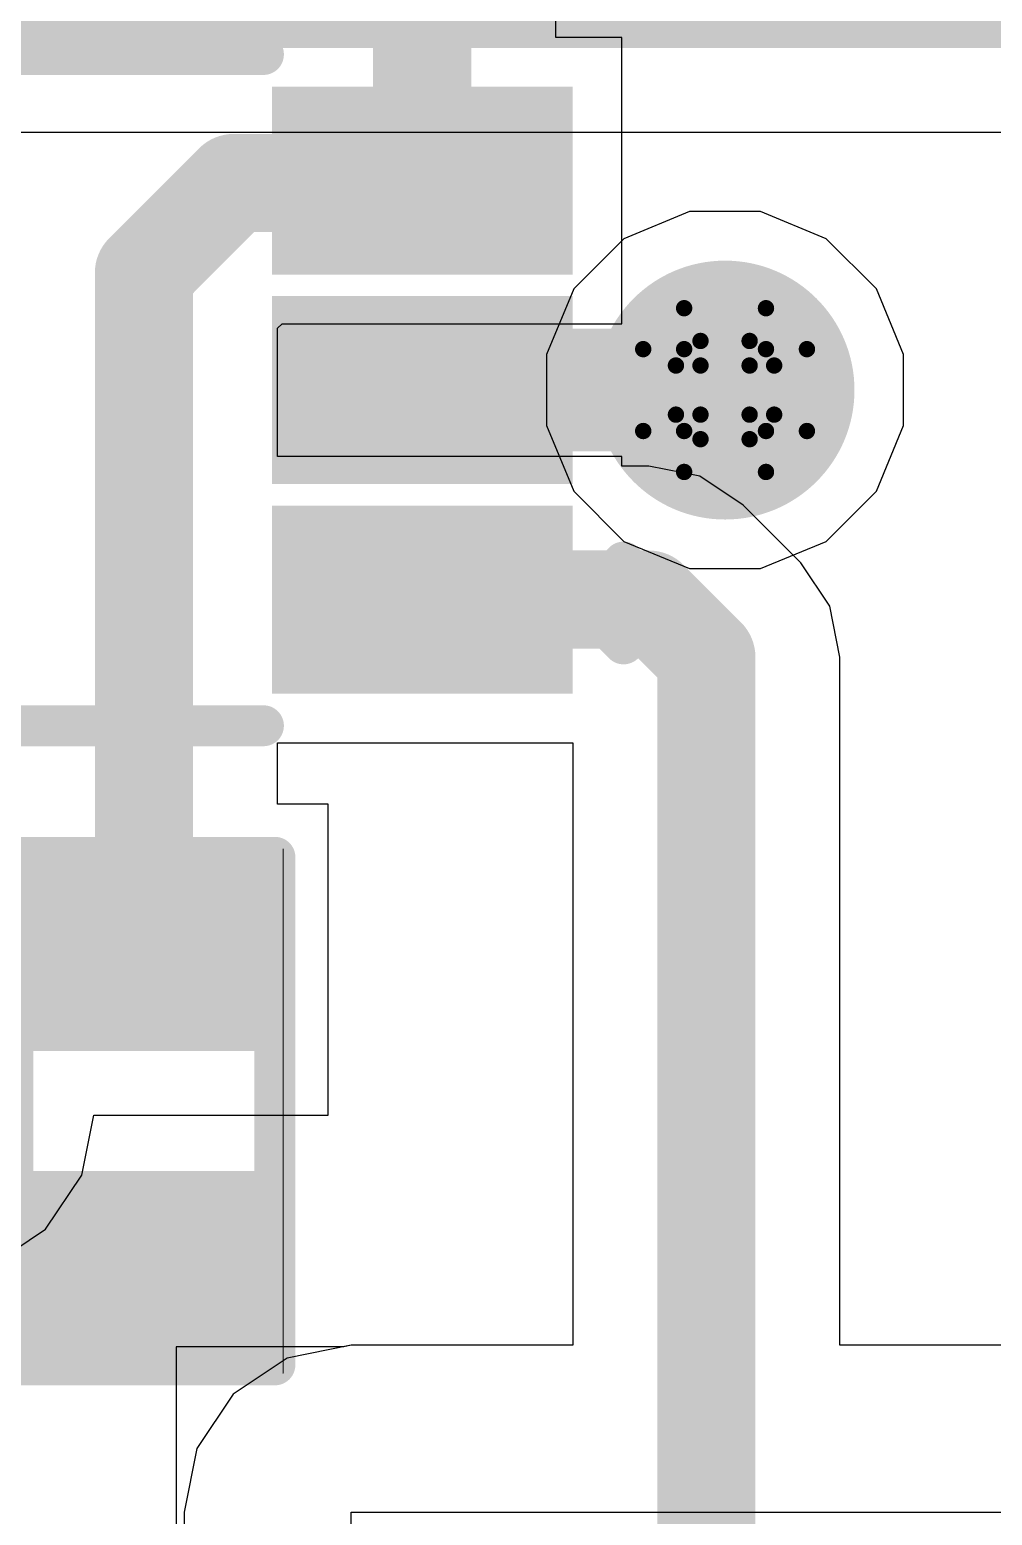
# Model space of a CAD drawing. Header units: inches. Extents: x -3 to 5259, y -3 to 5282.
# Drawn here: x 89.315 to 92.302, y 23.898 to 28.507 of the extents above; entities that cross this region are included whole.
import ezdxf

# ---------------------------------------------------------------- set-up
doc = ezdxf.new("R2010")
doc.units = ezdxf.units.IN
for name, color, linetype in [('Bottom Layer', 5, 'Continuous'), ('Bottom Solder', 6, 'Continuous'), ('Drill Drawing', 1, 'Continuous'), ('Layer 1', 16, 'Continuous'), ('Layer 2', 76, 'Continuous'), ('Top Layer', 1, 'Continuous'), ('Top Overlay', 2, 'Continuous'), ('Top Paste', 8, 'Continuous'), ('Top Solder', 216, 'Continuous'), ('Via Holes', 16, 'Continuous')]:
    doc.layers.add(name, color=color, linetype=linetype)

# ---------------------------------------------------------------- blocks, each defined once
blk = doc.blocks.new('SC_70_5_14')
at = {"layer": 'Top Layer'}
for points in [[(-1.315, 0.84), (-0.585, 0.84), (-0.585, 0.46), (-1.315, 0.46)], [(0.585, 0.84), (1.315, 0.84), (1.315, 0.46), (0.585, 0.46)], [(-1.315, 0.19), (-0.585, 0.19), (-0.585, -0.19), (-1.315, -0.19)], [(-1.315, -0.46), (-0.585, -0.46), (-0.585, -0.84), (-1.315, -0.84)], [(0.585, -0.46), (1.315, -0.46), (1.315, -0.84), (0.585, -0.84)]]:
    blk.add_hatch(color=1, dxfattribs=at).paths.add_polyline_path(points)
at = {"layer": 'Top Paste'}
for points in [[(-1.315, 0.84), (-0.585, 0.84), (-0.585, 0.46), (-1.315, 0.46)], [(0.585, 0.84), (1.315, 0.84), (1.315, 0.46), (0.585, 0.46)], [(-1.315, 0.19), (-0.585, 0.19), (-0.585, -0.19), (-1.315, -0.19)], [(-1.315, -0.46), (-0.585, -0.46), (-0.585, -0.84), (-1.315, -0.84)], [(0.585, -0.46), (1.315, -0.46), (1.315, -0.84), (0.585, -0.84)]]:
    blk.add_hatch(color=8, dxfattribs=at).paths.add_polyline_path(points)
at = {"layer": 'Top Solder'}
for points in [[(-1.4166, 0.9416), (-0.4834, 0.9416), (-0.4834, 0.3584), (-1.4166, 0.3584)], [(0.4834, 0.9416), (1.4166, 0.9416), (1.4166, 0.3584), (0.4834, 0.3584)], [(-1.4166, 0.2916), (-0.4834, 0.2916), (-0.4834, -0.2916), (-1.4166, -0.2916)], [(-1.4166, -0.3584), (-0.4834, -0.3584), (-0.4834, -0.9416), (-1.4166, -0.9416)], [(0.4834, -0.3584), (1.4166, -0.3584), (1.4166, -0.9416), (0.4834, -0.9416)]]:
    blk.add_hatch(color=216, dxfattribs=at).paths.add_polyline_path(points)
at = {"layer": 'Top Overlay'}
for points in [[(0.4572, 1.0414, 0.127, 0.127, 0), (-0.4572, 1.0414, 0.127, 0.127, 0)], [(-1.5748, 0.7874, 0.127, 0.127, 0), (-1.5748, 0.5334, 0.127, 0.127, 0)], [(-1.4478, 0.6604, 0.127, 0.127, 0), (-1.5748, 0.7874, 0.127, 0.127, 0)], [(-1.4478, 0.6604, 0.127, 0.127, 0), (-1.5748, 0.5334, 0.127, 0.127, 0)], [(0.4572, -1.0414, 0.127, 0.127, 0), (-0.4572, -1.0414, 0.127, 0.127, 0)]]:
    blk.add_lwpolyline(points, format="xyseb", dxfattribs=at)
for points in [[(-0.4889, 1.0414, 0.0635, 0.0635, 1), (-0.4254, 1.0414, 0.0635, 0.0635, 1)], [(0.4254, 1.0414, 0.0635, 0.0635, 1), (0.4889, 1.0414, 0.0635, 0.0635, 1)], [(-1.6065, 0.7874, 0.0635, 0.0635, 1), (-1.5431, 0.7874, 0.0635, 0.0635, 1)], [(-1.6065, 0.7874, 0.0635, 0.0635, 1), (-1.5431, 0.7874, 0.0635, 0.0635, 1)], [(-1.4795, 0.6604, 0.0635, 0.0635, 1), (-1.4161, 0.6604, 0.0635, 0.0635, 1)], [(-1.4795, 0.6604, 0.0635, 0.0635, 1), (-1.4161, 0.6604, 0.0635, 0.0635, 1)], [(-1.6065, 0.5334, 0.0635, 0.0635, 1), (-1.5431, 0.5334, 0.0635, 0.0635, 1)], [(-1.6065, 0.5334, 0.0635, 0.0635, 1), (-1.5431, 0.5334, 0.0635, 0.0635, 1)], [(-0.4889, -1.0414, 0.0635, 0.0635, 1), (-0.4254, -1.0414, 0.0635, 0.0635, 1)], [(0.4254, -1.0414, 0.0635, 0.0635, 1), (0.4889, -1.0414, 0.0635, 0.0635, 1)]]:
    blk.add_lwpolyline(points, format="xyseb", close=True, dxfattribs=at)
blk = doc.blocks.new('R___0402_52')
at = {"layer": 'Top Layer'}
for points in [[(-0.6985, -0.3175), (-0.6985, 0.3175), (-0.2413, 0.3175), (-0.2413, -0.3175)], [(0.2413, -0.3175), (0.2413, 0.3175), (0.6985, 0.3175), (0.6985, -0.3175)]]:
    blk.add_hatch(color=1, dxfattribs=at).paths.add_polyline_path(points)
at = {"layer": 'Top Paste'}
for points in [[(-0.6985, -0.3175), (-0.6985, 0.3175), (-0.2413, 0.3175), (-0.2413, -0.3175)], [(0.2413, -0.3175), (0.2413, 0.3175), (0.6985, 0.3175), (0.6985, -0.3175)]]:
    blk.add_hatch(color=8, dxfattribs=at).paths.add_polyline_path(points)
at = {"layer": 'Top Solder'}
for points in [[(-0.7535, -0.3725), (-0.7535, 0.3725), (-0.1863, 0.3725), (-0.1863, -0.3725)], [(0.1863, -0.3725), (0.1863, 0.3725), (0.7535, 0.3725), (0.7535, -0.3725)]]:
    blk.add_hatch(color=216, dxfattribs=at).paths.add_polyline_path(points)
at = {"layer": 'Top Overlay'}
for points in [[(-0.7874, 0.4064, 0.127, 0.127, 0), (0.7874, 0.4064, 0.127, 0.127, 0)], [(-0.7874, 0.4064, 0.127, 0.127, 0), (-0.7874, -0.4064, 0.127, 0.127, 0)], [(0.7874, 0.4064, 0.127, 0.127, 0), (0.7874, -0.4064, 0.127, 0.127, 0)], [(-0.7874, -0.4064, 0.127, 0.127, 0), (0.7874, -0.4064, 0.127, 0.127, 0)], [(-0.8128, -0.4318, 0.00323, 0.00323, 0), (0.8128, -0.4318, 0.00323, 0.00323, 0)]]:
    blk.add_lwpolyline(points, format="xyseb", dxfattribs=at)
for points in [[(-0.8191, 0.4064, 0.0635, 0.0635, 1), (-0.7556, 0.4064, 0.0635, 0.0635, 1)], [(-0.8191, 0.4064, 0.0635, 0.0635, 1), (-0.7556, 0.4064, 0.0635, 0.0635, 1)], [(0.7556, 0.4064, 0.0635, 0.0635, 1), (0.8191, 0.4064, 0.0635, 0.0635, 1)], [(0.7556, 0.4064, 0.0635, 0.0635, 1), (0.8191, 0.4064, 0.0635, 0.0635, 1)], [(-0.8191, -0.4064, 0.0635, 0.0635, 1), (-0.7556, -0.4064, 0.0635, 0.0635, 1)], [(-0.8191, -0.4064, 0.0635, 0.0635, 1), (-0.7556, -0.4064, 0.0635, 0.0635, 1)], [(0.7556, -0.4064, 0.0635, 0.0635, 1), (0.8191, -0.4064, 0.0635, 0.0635, 1)], [(0.7556, -0.4064, 0.0635, 0.0635, 1), (0.8191, -0.4064, 0.0635, 0.0635, 1)], [(-0.8136, -0.4318, 0.00161, 0.00161, 1), (-0.812, -0.4318, 0.00161, 0.00161, 1)], [(0.812, -0.4318, 0.00161, 0.00161, 1), (0.8136, -0.4318, 0.00161, 0.00161, 1)]]:
    blk.add_lwpolyline(points, format="xyseb", close=True, dxfattribs=at)

msp = doc.modelspace()

# ---------------------------------------------------------------- hatches: boundary and pattern name
at = {"layer": 'Bottom Layer'}
h = msp.add_hatch(color=5, dxfattribs=at)
edge = h.paths.add_edge_path()
edge.add_arc((91.4727, 27.3893), 0.3, 0, 360)
at = {"layer": 'Bottom Solder'}
h = msp.add_hatch(color=6, dxfattribs=at)
edge = h.paths.add_edge_path()
edge.add_arc((91.4727, 27.3893), 0.4016, 0, 360)
at = {"layer": 'Layer 1'}
h = msp.add_hatch(color=16, dxfattribs=at)
edge = h.paths.add_edge_path()
edge.add_arc((91.4727, 27.3893), 0.3, 0, 360)
at = {"layer": 'Layer 2'}
h = msp.add_hatch(color=76, dxfattribs=at)
edge = h.paths.add_edge_path()
edge.add_arc((91.4727, 27.3893), 0.3, 0, 360)
at = {"layer": 'Top Layer'}
h = msp.add_hatch(color=1, dxfattribs=at)
edge = h.paths.add_edge_path()
edge.add_arc((91.4727, 27.3893), 0.3, 0, 360)
msp.add_hatch(color=1, dxfattribs=at).paths.add_polyline_path([(86.3303, 24.4538), (89.987, 24.4538), (89.987, 24.911), (86.3303, 24.911)])
at = {"layer": 'Top Solder'}
h = msp.add_hatch(color=216, dxfattribs=at)
edge = h.paths.add_edge_path()
edge.add_arc((91.4727, 27.3893), 0.4016, 0, 360)
at = {"layer": 'Via Holes'}
h = msp.add_hatch(color=7, dxfattribs=at)
edge = h.paths.add_edge_path()
edge.add_arc((91.4727, 27.3893), 0.15, 0, 360)

# ---------------------------------------------------------------- linework, layer by layer
at = {"layer": 'Drill Drawing'}
for points in [[(91.3457, 27.5163, 0.0508, 0.0508, 0), (91.3457, 27.6433, 0.0508, 0.0508, 0)], [(91.3457, 27.6433, 0.0508, 0.0508, 0), (91.5997, 27.6433, 0.0508, 0.0508, 0)], [(91.5997, 27.5163, 0.0508, 0.0508, 0), (91.5997, 27.6433, 0.0508, 0.0508, 0)], [(91.3965, 27.4655, 0.0508, 0.0508, 0), (91.3965, 27.5417, 0.0508, 0.0508, 0)], [(91.3965, 27.5417, 0.0508, 0.0508, 0), (91.5489, 27.5417, 0.0508, 0.0508, 0)], [(91.5489, 27.4655, 0.0508, 0.0508, 0), (91.5489, 27.5417, 0.0508, 0.0508, 0)], [(91.2187, 27.2623, 0.0508, 0.0508, 0), (91.2187, 27.5163, 0.0508, 0.0508, 0)], [(91.2187, 27.5163, 0.0508, 0.0508, 0), (91.3457, 27.5163, 0.0508, 0.0508, 0)], [(91.5997, 27.5163, 0.0508, 0.0508, 0), (91.7267, 27.5163, 0.0508, 0.0508, 0)], [(91.7267, 27.2623, 0.0508, 0.0508, 0), (91.7267, 27.5163, 0.0508, 0.0508, 0)], [(91.3203, 27.3131, 0.0508, 0.0508, 0), (91.3203, 27.4655, 0.0508, 0.0508, 0)], [(91.3203, 27.4655, 0.0508, 0.0508, 0), (91.3965, 27.4655, 0.0508, 0.0508, 0)], [(91.5489, 27.4655, 0.0508, 0.0508, 0), (91.6251, 27.4655, 0.0508, 0.0508, 0)], [(91.6251, 27.3131, 0.0508, 0.0508, 0), (91.6251, 27.4655, 0.0508, 0.0508, 0)], [(91.3203, 27.3131, 0.0508, 0.0508, 0), (91.3965, 27.3131, 0.0508, 0.0508, 0)], [(91.3965, 27.2369, 0.0508, 0.0508, 0), (91.3965, 27.3131, 0.0508, 0.0508, 0)], [(91.5489, 27.3131, 0.0508, 0.0508, 0), (91.6251, 27.3131, 0.0508, 0.0508, 0)], [(91.5489, 27.2369, 0.0508, 0.0508, 0), (91.5489, 27.3131, 0.0508, 0.0508, 0)], [(91.2187, 27.2623, 0.0508, 0.0508, 0), (91.3457, 27.2623, 0.0508, 0.0508, 0)], [(91.3457, 27.1353, 0.0508, 0.0508, 0), (91.3457, 27.2623, 0.0508, 0.0508, 0)], [(91.5997, 27.2623, 0.0508, 0.0508, 0), (91.7267, 27.2623, 0.0508, 0.0508, 0)], [(91.5997, 27.1353, 0.0508, 0.0508, 0), (91.5997, 27.2623, 0.0508, 0.0508, 0)], [(91.3965, 27.2369, 0.0508, 0.0508, 0), (91.5489, 27.2369, 0.0508, 0.0508, 0)], [(91.3457, 27.1353, 0.0508, 0.0508, 0), (91.5997, 27.1353, 0.0508, 0.0508, 0)]]:
    msp.add_lwpolyline(points, format="xyseb", dxfattribs=at)
for points in [[(91.333, 27.6433, 0.0254, 0.0254, 1), (91.3584, 27.6433, 0.0254, 0.0254, 1)], [(91.333, 27.6433, 0.0254, 0.0254, 1), (91.3584, 27.6433, 0.0254, 0.0254, 1)], [(91.587, 27.6433, 0.0254, 0.0254, 1), (91.6124, 27.6433, 0.0254, 0.0254, 1)], [(91.587, 27.6433, 0.0254, 0.0254, 1), (91.6124, 27.6433, 0.0254, 0.0254, 1)], [(91.3838, 27.5417, 0.0254, 0.0254, 1), (91.4092, 27.5417, 0.0254, 0.0254, 1)], [(91.3838, 27.5417, 0.0254, 0.0254, 1), (91.4092, 27.5417, 0.0254, 0.0254, 1)], [(91.5362, 27.5417, 0.0254, 0.0254, 1), (91.5616, 27.5417, 0.0254, 0.0254, 1)], [(91.5362, 27.5417, 0.0254, 0.0254, 1), (91.5616, 27.5417, 0.0254, 0.0254, 1)], [(91.206, 27.5163, 0.0254, 0.0254, 1), (91.2314, 27.5163, 0.0254, 0.0254, 1)], [(91.206, 27.5163, 0.0254, 0.0254, 1), (91.2314, 27.5163, 0.0254, 0.0254, 1)], [(91.333, 27.5163, 0.0254, 0.0254, 1), (91.3584, 27.5163, 0.0254, 0.0254, 1)], [(91.333, 27.5163, 0.0254, 0.0254, 1), (91.3584, 27.5163, 0.0254, 0.0254, 1)], [(91.587, 27.5163, 0.0254, 0.0254, 1), (91.6124, 27.5163, 0.0254, 0.0254, 1)], [(91.587, 27.5163, 0.0254, 0.0254, 1), (91.6124, 27.5163, 0.0254, 0.0254, 1)], [(91.714, 27.5163, 0.0254, 0.0254, 1), (91.7394, 27.5163, 0.0254, 0.0254, 1)], [(91.714, 27.5163, 0.0254, 0.0254, 1), (91.7394, 27.5163, 0.0254, 0.0254, 1)], [(91.3076, 27.4655, 0.0254, 0.0254, 1), (91.333, 27.4655, 0.0254, 0.0254, 1)], [(91.3076, 27.4655, 0.0254, 0.0254, 1), (91.333, 27.4655, 0.0254, 0.0254, 1)], [(91.3838, 27.4655, 0.0254, 0.0254, 1), (91.4092, 27.4655, 0.0254, 0.0254, 1)], [(91.3838, 27.4655, 0.0254, 0.0254, 1), (91.4092, 27.4655, 0.0254, 0.0254, 1)], [(91.5362, 27.4655, 0.0254, 0.0254, 1), (91.5616, 27.4655, 0.0254, 0.0254, 1)], [(91.5362, 27.4655, 0.0254, 0.0254, 1), (91.5616, 27.4655, 0.0254, 0.0254, 1)], [(91.6124, 27.4655, 0.0254, 0.0254, 1), (91.6378, 27.4655, 0.0254, 0.0254, 1)], [(91.6124, 27.4655, 0.0254, 0.0254, 1), (91.6378, 27.4655, 0.0254, 0.0254, 1)], [(91.3076, 27.3131, 0.0254, 0.0254, 1), (91.333, 27.3131, 0.0254, 0.0254, 1)], [(91.3076, 27.3131, 0.0254, 0.0254, 1), (91.333, 27.3131, 0.0254, 0.0254, 1)], [(91.3838, 27.3131, 0.0254, 0.0254, 1), (91.4092, 27.3131, 0.0254, 0.0254, 1)], [(91.3838, 27.3131, 0.0254, 0.0254, 1), (91.4092, 27.3131, 0.0254, 0.0254, 1)], [(91.5362, 27.3131, 0.0254, 0.0254, 1), (91.5616, 27.3131, 0.0254, 0.0254, 1)], [(91.5362, 27.3131, 0.0254, 0.0254, 1), (91.5616, 27.3131, 0.0254, 0.0254, 1)], [(91.6124, 27.3131, 0.0254, 0.0254, 1), (91.6378, 27.3131, 0.0254, 0.0254, 1)], [(91.6124, 27.3131, 0.0254, 0.0254, 1), (91.6378, 27.3131, 0.0254, 0.0254, 1)], [(91.206, 27.2623, 0.0254, 0.0254, 1), (91.2314, 27.2623, 0.0254, 0.0254, 1)], [(91.206, 27.2623, 0.0254, 0.0254, 1), (91.2314, 27.2623, 0.0254, 0.0254, 1)], [(91.333, 27.2623, 0.0254, 0.0254, 1), (91.3584, 27.2623, 0.0254, 0.0254, 1)], [(91.333, 27.2623, 0.0254, 0.0254, 1), (91.3584, 27.2623, 0.0254, 0.0254, 1)], [(91.587, 27.2623, 0.0254, 0.0254, 1), (91.6124, 27.2623, 0.0254, 0.0254, 1)], [(91.587, 27.2623, 0.0254, 0.0254, 1), (91.6124, 27.2623, 0.0254, 0.0254, 1)], [(91.714, 27.2623, 0.0254, 0.0254, 1), (91.7394, 27.2623, 0.0254, 0.0254, 1)], [(91.714, 27.2623, 0.0254, 0.0254, 1), (91.7394, 27.2623, 0.0254, 0.0254, 1)], [(91.3838, 27.2369, 0.0254, 0.0254, 1), (91.4092, 27.2369, 0.0254, 0.0254, 1)], [(91.3838, 27.2369, 0.0254, 0.0254, 1), (91.4092, 27.2369, 0.0254, 0.0254, 1)], [(91.5362, 27.2369, 0.0254, 0.0254, 1), (91.5616, 27.2369, 0.0254, 0.0254, 1)], [(91.5362, 27.2369, 0.0254, 0.0254, 1), (91.5616, 27.2369, 0.0254, 0.0254, 1)], [(91.333, 27.1353, 0.0254, 0.0254, 1), (91.3584, 27.1353, 0.0254, 0.0254, 1)], [(91.333, 27.1353, 0.0254, 0.0254, 1), (91.3584, 27.1353, 0.0254, 0.0254, 1)], [(91.587, 27.1353, 0.0254, 0.0254, 1), (91.6124, 27.1353, 0.0254, 0.0254, 1)], [(91.587, 27.1353, 0.0254, 0.0254, 1), (91.6124, 27.1353, 0.0254, 0.0254, 1)]]:
    msp.add_lwpolyline(points, format="xyseb", close=True, dxfattribs=at)
at = {"layer": 'Layer 2'}
for p, q in [((87.9375, 28.1893), (98.0471, 28.1893)), ((91.3625, 27.9433), (91.1589, 27.8589)), ((91.5829, 27.9433), (91.3625, 27.9433)), ((91.7865, 27.8589), (91.5829, 27.9433)), ((91.1589, 27.8589), (91.003, 27.7031)), ((91.9423, 27.7031), (91.7865, 27.8589)), ((91.003, 27.7031), (90.9187, 27.4995)), ((92.0267, 27.4995), (91.9423, 27.7031)), ((90.9187, 27.4995), (90.9187, 27.2791)), ((92.0267, 27.2791), (92.0267, 27.4995)), ((90.9187, 27.2791), (91.003, 27.0754)), ((91.9423, 27.0754), (92.0267, 27.2791)), ((91.003, 27.0754), (91.1589, 26.9196)), ((91.7865, 26.9196), (91.9423, 27.0754)), ((91.1589, 26.9196), (91.3625, 26.8353)), ((91.5829, 26.8353), (91.7865, 26.9196)), ((91.3625, 26.8353), (91.5829, 26.8353))]:
    msp.add_line(p, q, dxfattribs=at)
msp.add_lwpolyline([(66.9039, 28.5778, 0.254, 0.254, 0), (98.2081, 28.5778, 0.254, 0.254, 0)], format="xyseb", dxfattribs=at)
at = {"layer": 'Top Layer'}
for p, q in [((90.9475, 28.4832), (90.9475, 29.2066)), ((90.9475, 28.4832), (90.9475, 29.2066)), ((91.1521, 28.4832), (90.9475, 28.4832)), ((91.1521, 28.4832), (90.9475, 28.4832)), ((91.1521, 27.5952), (91.1521, 28.4832)), ((91.1521, 27.5952), (91.1521, 28.4832)), ((90.0839, 27.5812), (90.0979, 27.5952)), ((90.0839, 27.5812), (90.0979, 27.5952)), ((90.0839, 27.1832), (90.0839, 27.5812)), ((90.0839, 27.1832), (90.0839, 27.5812)), ((90.0979, 27.5952), (91.1521, 27.5952)), ((90.0979, 27.5952), (91.1521, 27.5952)), ((91.1521, 27.1832), (90.0839, 27.1832)), ((91.1521, 27.1832), (90.0839, 27.1832)), ((91.1521, 27.1536), (91.1521, 27.1832)), ((91.1521, 27.1536), (91.1521, 27.1832)), ((91.2361, 27.1536), (91.1521, 27.1536)), ((91.2361, 27.1536), (91.1521, 27.1536)), ((91.3946, 27.1221), (91.2361, 27.1536)), ((91.3946, 27.1221), (91.2361, 27.1536)), ((91.529, 27.0322), (91.3946, 27.1221)), ((91.529, 27.0322), (91.3946, 27.1221)), ((91.7076, 26.8537), (91.529, 27.0322)), ((91.7076, 26.8537), (91.529, 27.0322)), ((91.7974, 26.7193), (91.7076, 26.8537)), ((91.7974, 26.7193), (91.7076, 26.8537)), ((91.829, 26.5607), (91.7974, 26.7193)), ((91.829, 26.5607), (91.7974, 26.7193)), ((91.829, 24.4256), (91.829, 26.5607)), ((91.829, 24.4256), (91.829, 26.5607)), ((90.0839, 26.1048), (90.0839, 26.2952)), ((90.0839, 26.2952), (91.0002, 26.2952)), ((90.0839, 26.1048), (90.0839, 26.2952)), ((90.0839, 26.2952), (91.0002, 26.2952)), ((91.0002, 26.2952), (91.0002, 24.4256)), ((91.0002, 26.2952), (91.0002, 24.4256)), ((90.241, 26.1048), (90.0839, 26.1048)), ((90.241, 26.1048), (90.0839, 26.1048)), ((90.241, 25.1396), (90.241, 26.1048)), ((90.241, 25.1396), (90.241, 26.1048)), ((89.4766, 24.954), (89.5135, 25.1396)), ((89.4766, 24.954), (89.5135, 25.1396)), ((89.5135, 25.1396), (90.241, 25.1396)), ((89.5135, 25.1396), (90.241, 25.1396)), ((89.3644, 24.786), (89.4766, 24.954)), ((89.3644, 24.786), (89.4766, 24.954)), ((89.1963, 24.6737), (89.3644, 24.786)), ((89.1963, 24.6737), (89.3644, 24.786)), ((90.2895, 24.4211), (89.7697, 24.4211)), ((89.7697, 24.4211), (89.7697, 20.2184)), ((90.1139, 24.3862), (89.9459, 24.2739)), ((90.3121, 24.4256), (90.1139, 24.3862)), ((90.3121, 24.4256), (90.2895, 24.4211)), ((91.0002, 24.4256), (90.3121, 24.4256)), ((91.0002, 24.4256), (90.3121, 24.4256)), ((96.5923, 24.4256), (91.829, 24.4256)), ((96.5923, 24.4256), (91.829, 24.4256)), ((89.9459, 24.2739), (89.8336, 24.1058)), ((89.8336, 24.1058), (89.7942, 23.9076)), ((89.7942, 23.9076), (89.7942, 20.223)), ((90.3121, 13.1929), (90.3121, 23.9076)), ((90.3121, 23.9076), (96.5923, 23.9076))]:
    msp.add_line(p, q, dxfattribs=at)
for points in [[(90.5331, 28.0393, 0.3048, 0.3048, 0), (90.5331, 29.2066, 0.3048, 0.3048, 0)], [(89.6695, 27.7528, 0.3048, 0.3048, 0), (89.9485, 28.0318, 0.3048, 0.3048, 0)], [(89.9485, 28.0318, 0.3048, 0.3048, 0), (90.5257, 28.0318, 0.3048, 0.3048, 0)], [(90.5257, 28.0318, 0.3048, 0.3048, 0), (90.5331, 28.0393, 0.3048, 0.3048, 0)], [(89.6695, 25.6222, 0.3048, 0.3048, 0), (89.6695, 27.7528, 0.3048, 0.3048, 0)], [(90.5331, 27.3893, 0.381, 0.381, 0), (91.4727, 27.3893, 0.381, 0.381, 0)], [(90.5331, 26.7392, 0.3048, 0.3048, 0), (91.2361, 26.7392, 0.3048, 0.3048, 0)], [(91.2361, 26.7392, 0.3048, 0.3048, 0), (91.4146, 26.5607, 0.3048, 0.3048, 0)], [(91.4146, 22.6822, 0.3048, 0.3048, 0), (91.4146, 26.5607, 0.3048, 0.3048, 0)]]:
    msp.add_lwpolyline(points, format="xyseb", dxfattribs=at)
for points in [[(89.8723, 28.0318, 0.1524, 0.1524, 1), (90.0247, 28.0318, 0.1524, 0.1524, 1)], [(89.8723, 28.0318, 0.1524, 0.1524, 1), (90.0247, 28.0318, 0.1524, 0.1524, 1)], [(90.4495, 28.0318, 0.1524, 0.1524, 1), (90.6019, 28.0318, 0.1524, 0.1524, 1)], [(90.4495, 28.0318, 0.1524, 0.1524, 1), (90.6019, 28.0318, 0.1524, 0.1524, 1)], [(90.4569, 28.0393, 0.1524, 0.1524, 1), (90.6093, 28.0393, 0.1524, 0.1524, 1)], [(90.4569, 28.0393, 0.1524, 0.1524, 1), (90.6093, 28.0393, 0.1524, 0.1524, 1)], [(89.5933, 27.7528, 0.1524, 0.1524, 1), (89.7457, 27.7528, 0.1524, 0.1524, 1)], [(89.5933, 27.7528, 0.1524, 0.1524, 1), (89.7457, 27.7528, 0.1524, 0.1524, 1)], [(90.4379, 27.3893, 0.1905, 0.1905, 1), (90.6284, 27.3893, 0.1905, 0.1905, 1)], [(91.3774, 27.3893, 0.1905, 0.1905, 1), (91.5679, 27.3893, 0.1905, 0.1905, 1)], [(90.4569, 26.7392, 0.1524, 0.1524, 1), (90.6093, 26.7392, 0.1524, 0.1524, 1)], [(91.1599, 26.7392, 0.1524, 0.1524, 1), (91.3123, 26.7392, 0.1524, 0.1524, 1)], [(91.1599, 26.7392, 0.1524, 0.1524, 1), (91.3123, 26.7392, 0.1524, 0.1524, 1)], [(91.3384, 26.5607, 0.1524, 0.1524, 1), (91.4908, 26.5607, 0.1524, 0.1524, 1)], [(91.3384, 26.5607, 0.1524, 0.1524, 1), (91.4908, 26.5607, 0.1524, 0.1524, 1)], [(89.5933, 25.6222, 0.1524, 0.1524, 1), (89.7457, 25.6222, 0.1524, 0.1524, 1)]]:
    msp.add_lwpolyline(points, format="xyseb", close=True, dxfattribs=at)

# ---------------------------------------------------------------- block references
for name, p, rotation in [('SC_70_5_14', (89.5831, 27.3892), 180), ('R___0402_52', (89.6695, 25.1523), 90)]:
    msp.add_blockref(name, p, dxfattribs=dict(rotation=rotation))

doc.saveas('drawing.dxf')
